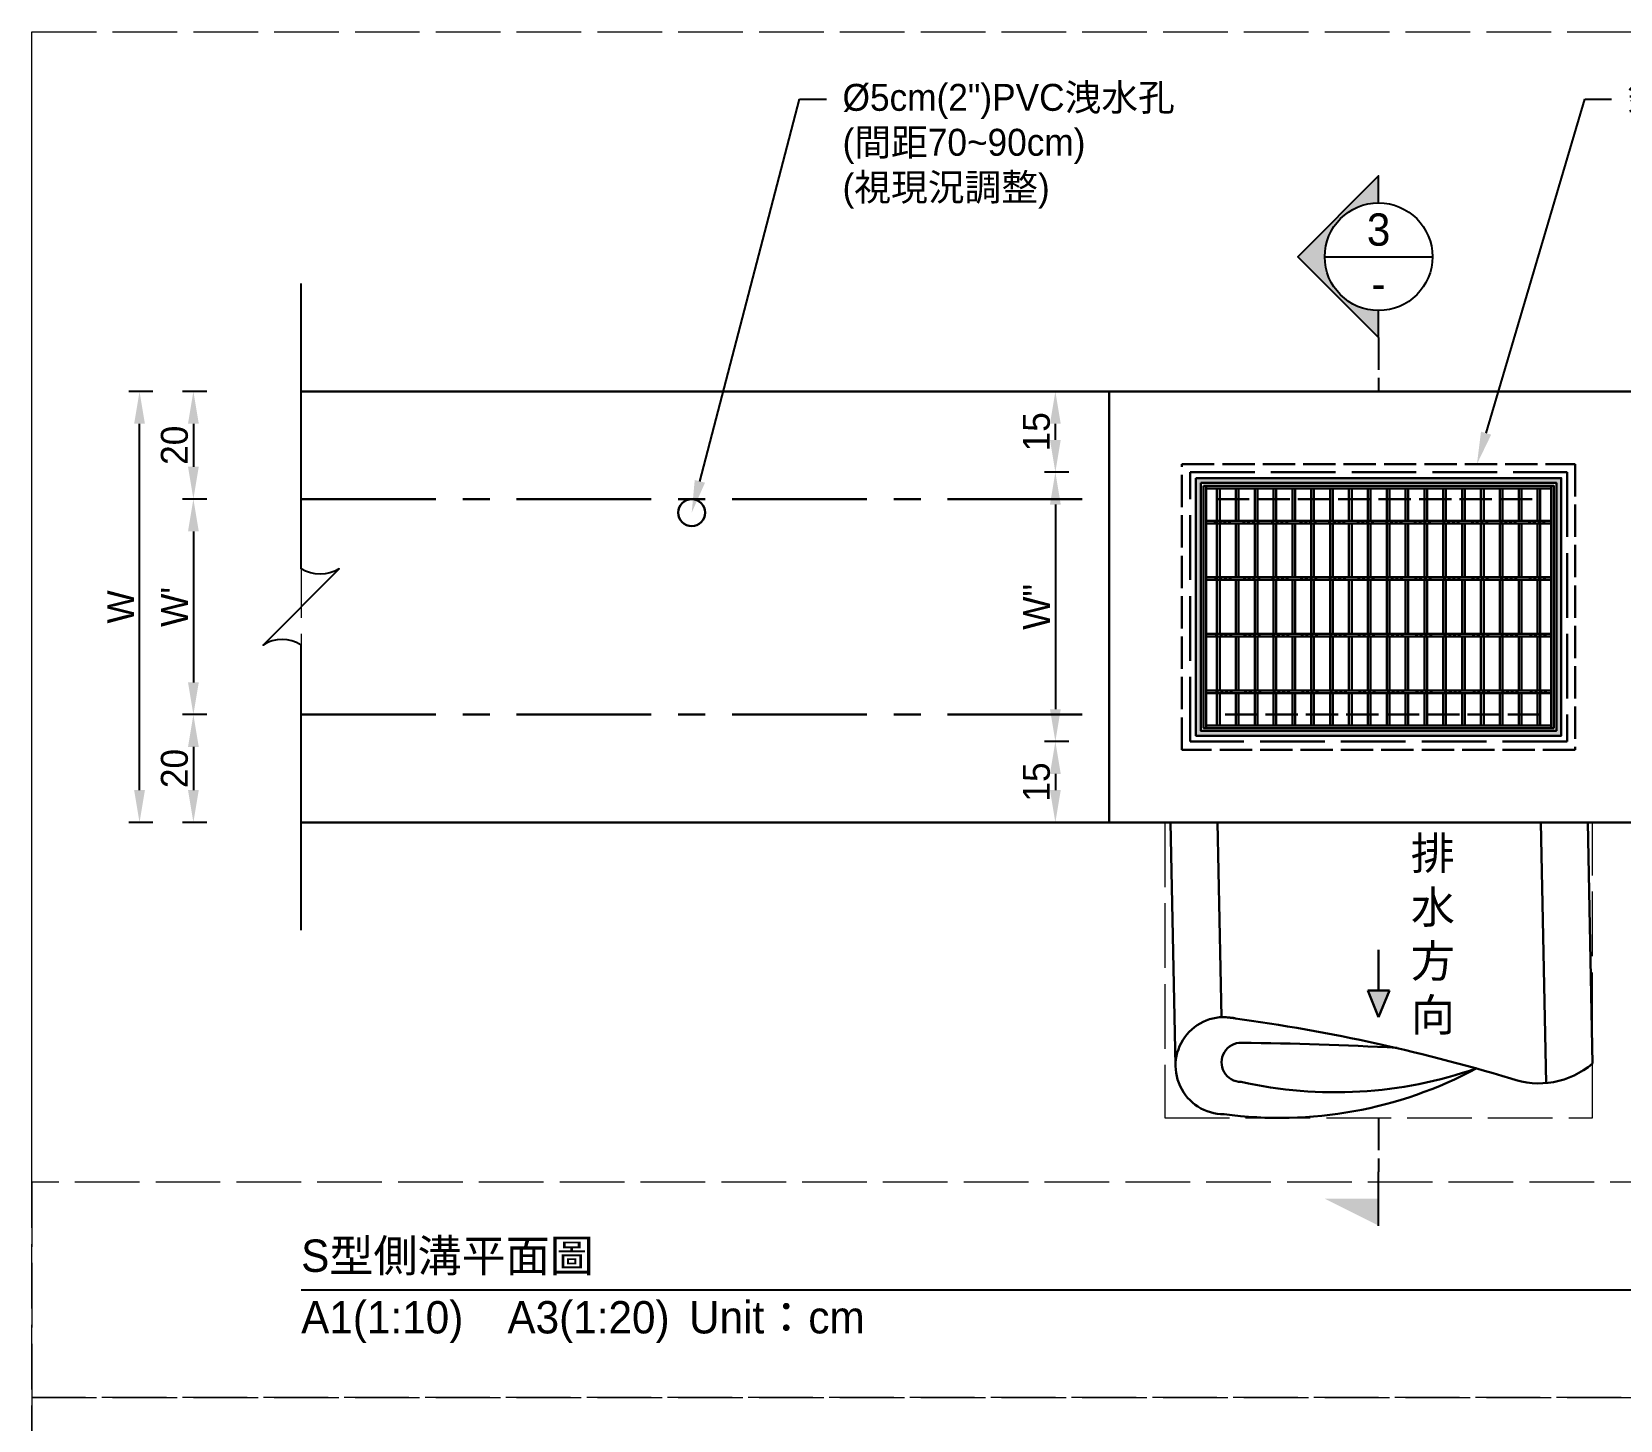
# Model space of a CAD drawing. Extents: x -6810 to 5075, y -2187 to 1200.
# Drawn here: x -1710 to -1415.2, y -914.7 to -657 of the extents above; entities that cross this region are included whole.
import ezdxf
from ezdxf import colors
from ezdxf.entities.mleader import LeaderData, LeaderLine
from ezdxf.math import Vec2, Vec3

# ---------------------------------------------------------------- set-up
doc = ezdxf.new("R2010")
doc.units = 0
doc.header["$MEASUREMENT"] = 0
doc.linetypes.add('ACAD_ISO02W100', pattern=[15, 12, -3])
doc.linetypes.add('CENTERX2', pattern=[4, 2.5, -0.5, 0.5, -0.5])
doc.layers.add('一、4.基本-隱藏', color=9, linetype='ACAD_ISO02W100', lineweight=20, plot=False)
doc.layers.add('三、1.文字-說明文字', color=2, linetype='Continuous')
doc.layers.add('三、3.文字-註解文字', color=2, linetype='Continuous')
for name, color, linetype, lineweight in [('二、2.繪圖-施作項目', 181, 'Continuous', 30), ('二、3.繪圖-排水流向', 170, 'Continuous', 30), ('二、6.繪圖-其他施作項目', 35, 'Continuous', 30)]:
    doc.layers.add(name, color=color, linetype=linetype, lineweight=lineweight)
doc.styles.add('次圖名(詳圖)', font='MS PGothic.ttf', dxfattribs={"height": 6})
doc.styles.add('註解文字(詳圖)', font='MS PGothic.ttf', dxfattribs={"height": 5})
doc.dimstyles.new('註解文字(詳圖)', dxfattribs={"dimtxt": 5, "dimasz": 6, "dimexe": 2, "dimexo": 5, "dimgap": 1, "dimtad": 2, "dimzin": 0, "dimdsep": 46, "dimtxsty": '註解文字(詳圖)', "dimcen": 0.1, "dimclrd": 144, "dimclre": 144, "dimclrt": 256, "dimadec": 0, "dimazin": 0, "dimtfac": 1, "dimtofl": 0, "dimtmove": 0, "dimatfit": 3, "dimfxlon": 1, "dimtolj": 1, "dimtzin": 0, "dimlwd": -1, "dimlwe": -1, "dimarcsym": 1})
pattern_1 = [(45, (-2665.3608, -560.0957), (-2.65165, 2.65165), []), (45, (-2664.477, -560.0957), (-2.65165, 2.65165), []), (45, (-2663.593, -560.0957), (-2.65165, 2.65165), []), (45, (-2662.709, -560.0957), (-2.65165, 2.65165), [])]

# ---------------------------------------------------------------- blocks, each defined once
blk = doc.blocks.new('*D121')
at = {"layer": 'Defpoints', "color": 0, "transparency": 16777216}
for p in [(-1660, -723.75), (-1680, -743.75), (-1660, -743.75)]:
    blk.add_point(p, dxfattribs=at)
at = {"layer": '三、3.文字-註解文字', "color": 144, "transparency": 16777216}
for p, q in [((-1677.5, -723.75), (-1682, -723.75)), ((-1680, -729.75), (-1680, -737.75)), ((-1677.5, -743.75), (-1682, -743.75))]:
    blk.add_line(p, q, dxfattribs=at)
for points in [[(-1681, -729.75), (-1679, -729.75), (-1680, -723.75)], [(-1681, -737.75), (-1679, -737.75), (-1680, -743.75)]]:
    blk.add_solid(points, dxfattribs=at)
at = {"layer": '三、3.文字-註解文字', "transparency": 16777216, "insert": (-1683.5, -733.75), "char_height": 5, "attachment_point": 5, "rotation": 90, "style": '註解文字(詳圖)'}
blk.add_mtext('\\A1;20', dxfattribs=at)
blk = doc.blocks.new('*D122')
at = {"layer": 'Defpoints', "color": 0, "transparency": 16777216}
for p in [(-1660, -743.75), (-1680, -783.75), (-1660, -783.75)]:
    blk.add_point(p, dxfattribs=at)
at = {"layer": '三、3.文字-註解文字', "color": 144, "transparency": 16777216}
for p, q in [((-1677.5, -743.75), (-1682, -743.75)), ((-1680, -749.75), (-1680, -777.75)), ((-1677.5, -783.75), (-1682, -783.75))]:
    blk.add_line(p, q, dxfattribs=at)
for points in [[(-1681, -749.75), (-1679, -749.75), (-1680, -743.75)], [(-1681, -777.75), (-1679, -777.75), (-1680, -783.75)]]:
    blk.add_solid(points, dxfattribs=at)
at = {"layer": '三、3.文字-註解文字', "transparency": 16777216, "insert": (-1683.5, -763.75), "char_height": 5, "attachment_point": 5, "rotation": 90, "style": '註解文字(詳圖)'}
blk.add_mtext("\\A1;W'", dxfattribs=at)
blk = doc.blocks.new('*D123')
at = {"layer": 'Defpoints', "color": 0, "transparency": 16777216}
for p in [(-1660, -783.75), (-1680, -803.75), (-1660, -803.75)]:
    blk.add_point(p, dxfattribs=at)
at = {"layer": '三、3.文字-註解文字', "color": 144, "transparency": 16777216}
for p, q in [((-1677.5, -783.75), (-1682, -783.75)), ((-1680, -789.75), (-1680, -797.75)), ((-1677.5, -803.75), (-1682, -803.75))]:
    blk.add_line(p, q, dxfattribs=at)
for points in [[(-1681, -789.75), (-1679, -789.75), (-1680, -783.75)], [(-1681, -797.75), (-1679, -797.75), (-1680, -803.75)]]:
    blk.add_solid(points, dxfattribs=at)
at = {"layer": '三、3.文字-註解文字', "transparency": 16777216, "insert": (-1683.5, -793.75), "char_height": 5, "attachment_point": 5, "rotation": 90, "style": '註解文字(詳圖)'}
blk.add_mtext('\\A1;20', dxfattribs=at)
blk = doc.blocks.new('排水流向')
at = {"layer": '二、3.繪圖-排水流向'}
h = blk.add_hatch(color=256, dxfattribs=at)
h.dxf.hatch_style = 1
h.paths.add_polyline_path([(0, 1), (0, -1), (2.5, 0)])
for points in [[(-3.75, 0), (0, 0)], [(0, 1), (0, -1)], [(2.5, 0), (0, 1)], [(2.5, 0), (0, -1)]]:
    blk.add_lwpolyline(points, dxfattribs=at)
blk = doc.blocks.new('*D295')
at = {"layer": 'Defpoints', "color": 0, "ltscale": 0.25, "transparency": 16777216}
for p in [(-1520, -723.75), (-1495, -723.75), (-1495, -738.75)]:
    blk.add_point(p, dxfattribs=at)
at = {"layer": '三、3.文字-註解文字', "color": 144, "ltscale": 0.25, "transparency": 16777216}
for p, q in [((-1517.5, -723.75), (-1522, -723.75)), ((-1520, -732.75), (-1520, -729.75)), ((-1517.5, -738.75), (-1522, -738.75))]:
    blk.add_line(p, q, dxfattribs=at)
for points in [[(-1521, -729.75), (-1519, -729.75), (-1520, -723.75)], [(-1521, -732.75), (-1519, -732.75), (-1520, -738.75)]]:
    blk.add_solid(points, dxfattribs=at)
at = {"layer": '三、3.文字-註解文字', "ltscale": 0.25, "transparency": 16777216, "insert": (-1523.5, -731.25), "char_height": 5, "attachment_point": 5, "rotation": 90, "style": '註解文字(詳圖)'}
blk.add_mtext('\\A1;15', dxfattribs=at)
blk = doc.blocks.new('*D296')
at = {"layer": 'Defpoints', "color": 0, "ltscale": 0.25, "transparency": 16777216}
for p in [(-1495, -738.75), (-1520, -788.75), (-1495, -788.75)]:
    blk.add_point(p, dxfattribs=at)
at = {"layer": '三、3.文字-註解文字', "color": 144, "ltscale": 0.25, "transparency": 16777216}
for p, q in [((-1517.5, -738.75), (-1522, -738.75)), ((-1520, -744.75), (-1520, -782.75)), ((-1517.5, -788.75), (-1522, -788.75))]:
    blk.add_line(p, q, dxfattribs=at)
for points in [[(-1521, -744.75), (-1519, -744.75), (-1520, -738.75)], [(-1521, -782.75), (-1519, -782.75), (-1520, -788.75)]]:
    blk.add_solid(points, dxfattribs=at)
at = {"layer": '三、3.文字-註解文字', "ltscale": 0.25, "transparency": 16777216, "insert": (-1523.5, -763.75), "char_height": 5, "attachment_point": 5, "rotation": 90, "style": '註解文字(詳圖)'}
blk.add_mtext('\\A1;W"', dxfattribs=at)
blk = doc.blocks.new('*D297')
at = {"layer": 'Defpoints', "color": 0, "ltscale": 0.25, "transparency": 16777216}
for p in [(-1495, -788.75), (-1520, -803.75), (-1495, -803.75)]:
    blk.add_point(p, dxfattribs=at)
at = {"layer": '三、3.文字-註解文字', "color": 144, "ltscale": 0.25, "transparency": 16777216}
for p, q in [((-1517.5, -788.75), (-1522, -788.75)), ((-1520, -794.75), (-1520, -797.75)), ((-1517.5, -803.75), (-1522, -803.75))]:
    blk.add_line(p, q, dxfattribs=at)
for points in [[(-1521, -794.75), (-1519, -794.75), (-1520, -788.75)], [(-1521, -797.75), (-1519, -797.75), (-1520, -803.75)]]:
    blk.add_solid(points, dxfattribs=at)
at = {"layer": '三、3.文字-註解文字', "ltscale": 0.25, "transparency": 16777216, "insert": (-1523.5, -796.25), "char_height": 5, "attachment_point": 5, "rotation": 90, "style": '註解文字(詳圖)'}
blk.add_mtext('\\A1;15', dxfattribs=at)
blk = doc.blocks.new('*D304')
at = {"layer": 'Defpoints', "color": 0, "ltscale": 0.25, "transparency": 16777216}
for p in [(-1690, -723.75), (-1660, -723.75), (-1660, -803.75)]:
    blk.add_point(p, dxfattribs=at)
at = {"layer": '三、3.文字-註解文字', "color": 144, "ltscale": 0.25, "transparency": 16777216}
for p, q in [((-1687.5, -723.75), (-1692, -723.75)), ((-1690, -797.75), (-1690, -729.75)), ((-1687.5, -803.75), (-1692, -803.75))]:
    blk.add_line(p, q, dxfattribs=at)
for points in [[(-1691, -729.75), (-1689, -729.75), (-1690, -723.75)], [(-1691, -797.75), (-1689, -797.75), (-1690, -803.75)]]:
    blk.add_solid(points, dxfattribs=at)
at = {"layer": '三、3.文字-註解文字', "ltscale": 0.25, "transparency": 16777216, "insert": (-1693.5, -763.75), "char_height": 5, "attachment_point": 5, "rotation": 90, "style": '註解文字(詳圖)'}
blk.add_mtext('\\A1;W', dxfattribs=at)

msp = doc.modelspace()

# ---------------------------------------------------------------- hatches: boundary and pattern name
at = {"layer": '三、3.文字-註解文字'}
h = msp.add_hatch(color=256, dxfattribs=at)
h.dxf.hatch_style = 1
h.paths.add_polyline_path([(-1460, -683.75), (-1475, -698.75), (-1460, -713.75), (-1460, -708.75, -0.4142136), (-1470, -698.75, -0.4142136), (-1460, -688.75)])
h = msp.add_hatch(color=256, dxfattribs=at)
h.dxf.hatch_style = 1
h.paths.add_polyline_path([(-1470, -873.602), (-1460, -878.602), (-1460, -873.602)])
at = {"layer": '二、6.繪圖-其他施作項目'}
h = msp.add_hatch(color=256, dxfattribs=at)
h.dxf.hatch_style = 1
h.paths.add_polyline_path([(-1493.9, -739.85), (-1493.9, -787.65), (-1426.1, -787.65), (-1426.1, -739.85)])
h.paths.add_polyline_path([(-1493, -740.75), (-1427, -740.75), (-1427, -786.75), (-1493, -786.75)], flags=16)
h.paths.add_polyline_path([(-1490, -743.75), (-1430, -743.75), (-1430, -783.75), (-1490, -783.75)], flags=0)
h = msp.add_hatch(dxfattribs=at)
h.set_pattern_fill('ANSI34', color=256, scale=5)
h.set_pattern_definition(pattern_1)
h.paths.add_polyline_path([(-1428, -747.75), (-1492, -747.75), (-1492, -748.25), (-1428, -748.25)])
h = msp.add_hatch(dxfattribs=at)
h.set_pattern_fill('ANSI34', color=256, scale=5)
h.set_pattern_definition(pattern_1)
h.paths.add_polyline_path([(-1428, -758.25), (-1492, -758.25), (-1492, -758.75), (-1428, -758.75)])
h = msp.add_hatch(dxfattribs=at)
h.set_pattern_fill('ANSI34', color=256, scale=5)
h.set_pattern_definition(pattern_1)
h.paths.add_polyline_path([(-1428, -768.75), (-1492, -768.75), (-1492, -769.25), (-1428, -769.25)])
h = msp.add_hatch(dxfattribs=at)
h.set_pattern_fill('ANSI34', color=256, scale=5)
h.set_pattern_definition(pattern_1)
h.paths.add_polyline_path([(-1428, -779.25), (-1492, -779.25), (-1492, -779.75), (-1428, -779.75)])

# ---------------------------------------------------------------- linework, layer by layer
at = {"layer": '一、4.基本-隱藏'}
for points in [[(-1710, -657), (-930, -657), (-930, -1164), (-1710, -1164)], [(-1710, -657), (-1210, -657), (-1210, -870.5), (-1710, -870.5)], [(-1510, -723.75), (-1660, -723.75), (-1660, -803.75), (-1510, -803.75)], [(-1499.698, -803.75), (-1499.698, -858.602), (-1420.302, -858.602), (-1420.302, -803.75)], [(-1210, -870.5), (-1710, -870.5), (-1710, -910.5), (-1210, -910.5)], [(-1310, -910.5), (-1710, -910.5), (-1710, -1124), (-1310, -1124)]]:
    msp.add_lwpolyline(points, close=True, dxfattribs=at)
at = {"layer": '三、3.文字-註解文字'}
for points in [[(-1460, -688.75), (-1460, -683.75), (-1475, -698.75), (-1460, -713.75), (-1460, -708.75)], [(-1470, -698.75), (-1450, -698.75)], [(-1460, -878.602), (-1460, -868.602)], [(-1660, -890.5), (-1260, -890.5)]]:
    msp.add_lwpolyline(points, dxfattribs=at)
msp.add_lwpolyline([(-1660, -823.75), (-1660, -770.821, 0.2828427), (-1667.071, -770.821), (-1652.929, -756.679, -0.2828427), (-1660, -756.679), (-1660, -703.75)], format="xyb", dxfattribs=at)
at = {"layer": '三、3.文字-註解文字', "linetype": 'ACAD_ISO02W100', "ltscale": 0.5}
for points in [[(-1460, -713.75), (-1460, -723.75)], [(-1460, -858.602), (-1460, -868.602)]]:
    msp.add_lwpolyline(points, dxfattribs=at)
at = {"layer": '三、3.文字-註解文字'}
msp.add_circle((-1460, -698.75), 10, dxfattribs=at)
at = {"layer": '二、2.繪圖-施作項目'}
msp.add_lwpolyline([(-1510, -723.75), (-1410, -723.75), (-1410, -803.75), (-1510, -803.75)], close=True, dxfattribs=at)
at = {"layer": '二、2.繪圖-施作項目', "linetype": 'ACAD_ISO02W100'}
msp.add_lwpolyline([(-1495, -738.75), (-1425, -738.75), (-1425, -788.75), (-1495, -788.75)], close=True, dxfattribs=at)
at = {"layer": '二、6.繪圖-其他施作項目'}
for points in [[(-1660, -723.75), (-1510, -723.75)], [(-1492.5, -741.25), (-1427.5, -741.25)], [(-1492.5, -741.25), (-1492.5, -786.25)], [(-1492, -741.25), (-1492, -786.25)], [(-1492, -741.75), (-1428, -741.75)], [(-1490, -741.75), (-1490, -747.75)], [(-1489.5, -741.75), (-1489.5, -747.75)], [(-1486.5, -741.75), (-1486.5, -747.75)], [(-1486, -741.75), (-1486, -747.75)], [(-1483, -741.75), (-1483, -747.75)], [(-1482.5, -741.75), (-1482.5, -747.75)], [(-1479.5, -741.75), (-1479.5, -747.75)], [(-1479, -741.75), (-1479, -747.75)], [(-1476, -741.75), (-1476, -747.75)], [(-1475.5, -741.75), (-1475.5, -747.75)], [(-1472.5, -741.75), (-1472.5, -747.75)], [(-1472, -741.75), (-1472, -747.75)], [(-1469, -741.75), (-1469, -747.75)], [(-1468.5, -741.75), (-1468.5, -747.75)], [(-1465.5, -741.75), (-1465.5, -747.75)], [(-1465, -741.75), (-1465, -747.75)], [(-1462, -741.75), (-1462, -747.75)], [(-1461.5, -741.75), (-1461.5, -747.75)], [(-1458.5, -741.75), (-1458.5, -747.75)], [(-1458, -741.75), (-1458, -747.75)], [(-1455, -741.75), (-1455, -747.75)], [(-1454.5, -741.75), (-1454.5, -747.75)], [(-1451.5, -741.75), (-1451.5, -747.75)], [(-1451, -741.75), (-1451, -747.75)], [(-1448, -741.75), (-1448, -747.75)], [(-1447.5, -741.75), (-1447.5, -747.75)], [(-1444.5, -741.75), (-1444.5, -747.75)], [(-1444, -741.75), (-1444, -747.75)], [(-1441, -741.75), (-1441, -747.75)], [(-1440.5, -741.75), (-1440.5, -747.75)], [(-1437.5, -741.75), (-1437.5, -747.75)], [(-1437, -741.75), (-1437, -747.75)], [(-1434, -741.75), (-1434, -747.75)], [(-1433.5, -741.75), (-1433.5, -747.75)], [(-1430.5, -741.75), (-1430.5, -747.75)], [(-1430, -741.75), (-1430, -747.75)], [(-1428, -741.25), (-1428, -786.25)], [(-1427.5, -741.25), (-1427.5, -786.25)], [(-1492, -747.75), (-1428, -747.75)], [(-1492, -748.25), (-1428, -748.25)], [(-1490, -748.25), (-1490, -758.25)], [(-1489.5, -748.25), (-1489.5, -758.25)], [(-1486.5, -748.25), (-1486.5, -758.25)], [(-1486, -748.25), (-1486, -758.25)], [(-1483, -748.25), (-1483, -758.25)], [(-1482.5, -748.25), (-1482.5, -758.25)], [(-1479.5, -748.25), (-1479.5, -758.25)], [(-1479, -748.25), (-1479, -758.25)], [(-1476, -748.25), (-1476, -758.25)], [(-1475.5, -748.25), (-1475.5, -758.25)], [(-1472.5, -748.25), (-1472.5, -758.25)], [(-1472, -748.25), (-1472, -758.25)], [(-1469, -748.25), (-1469, -758.25)], [(-1468.5, -748.25), (-1468.5, -758.25)], [(-1465.5, -748.25), (-1465.5, -758.25)], [(-1465, -748.25), (-1465, -758.25)], [(-1462, -748.25), (-1462, -758.25)], [(-1461.5, -748.25), (-1461.5, -758.25)], [(-1458.5, -748.25), (-1458.5, -758.25)], [(-1458, -748.25), (-1458, -758.25)], [(-1455, -748.25), (-1455, -758.25)], [(-1454.5, -748.25), (-1454.5, -758.25)], [(-1451.5, -748.25), (-1451.5, -758.25)], [(-1451, -748.25), (-1451, -758.25)], [(-1448, -748.25), (-1448, -758.25)], [(-1447.5, -748.25), (-1447.5, -758.25)], [(-1444.5, -748.25), (-1444.5, -758.25)], [(-1444, -748.25), (-1444, -758.25)], [(-1441, -748.25), (-1441, -758.25)], [(-1440.5, -748.25), (-1440.5, -758.25)], [(-1437.5, -748.25), (-1437.5, -758.25)], [(-1437, -748.25), (-1437, -758.25)], [(-1434, -748.25), (-1434, -758.25)], [(-1433.5, -748.25), (-1433.5, -758.25)], [(-1430.5, -748.25), (-1430.5, -758.25)], [(-1430, -748.25), (-1430, -758.25)], [(-1492, -758.25), (-1428, -758.25)], [(-1492, -758.75), (-1428, -758.75)], [(-1490, -758.75), (-1490, -768.75)], [(-1489.5, -758.75), (-1489.5, -768.75)], [(-1486.5, -758.75), (-1486.5, -768.75)], [(-1486, -758.75), (-1486, -768.75)], [(-1483, -758.75), (-1483, -768.75)], [(-1482.5, -758.75), (-1482.5, -768.75)], [(-1479.5, -758.75), (-1479.5, -768.75)], [(-1479, -758.75), (-1479, -768.75)], [(-1476, -758.75), (-1476, -768.75)], [(-1475.5, -758.75), (-1475.5, -768.75)], [(-1472.5, -758.75), (-1472.5, -768.75)], [(-1472, -758.75), (-1472, -768.75)], [(-1469, -758.75), (-1469, -768.75)], [(-1468.5, -758.75), (-1468.5, -768.75)], [(-1465.5, -758.75), (-1465.5, -768.75)], [(-1465, -758.75), (-1465, -768.75)], [(-1462, -758.75), (-1462, -768.75)], [(-1461.5, -758.75), (-1461.5, -768.75)], [(-1458.5, -758.75), (-1458.5, -768.75)], [(-1458, -758.75), (-1458, -768.75)], [(-1455, -758.75), (-1455, -768.75)], [(-1454.5, -758.75), (-1454.5, -768.75)], [(-1451.5, -758.75), (-1451.5, -768.75)], [(-1451, -758.75), (-1451, -768.75)], [(-1448, -758.75), (-1448, -768.75)], [(-1447.5, -758.75), (-1447.5, -768.75)], [(-1444.5, -758.75), (-1444.5, -768.75)], [(-1444, -758.75), (-1444, -768.75)], [(-1441, -758.75), (-1441, -768.75)], [(-1440.5, -758.75), (-1440.5, -768.75)], [(-1437.5, -758.75), (-1437.5, -768.75)], [(-1437, -758.75), (-1437, -768.75)], [(-1434, -758.75), (-1434, -768.75)], [(-1433.5, -758.75), (-1433.5, -768.75)], [(-1430.5, -758.75), (-1430.5, -768.75)], [(-1430, -758.75), (-1430, -768.75)], [(-1492, -768.75), (-1428, -768.75)], [(-1492, -769.25), (-1428, -769.25)], [(-1490, -769.25), (-1490, -779.25)], [(-1489.5, -769.25), (-1489.5, -779.25)], [(-1486.5, -769.25), (-1486.5, -779.25)], [(-1486, -769.25), (-1486, -779.25)], [(-1483, -769.25), (-1483, -779.25)], [(-1482.5, -769.25), (-1482.5, -779.25)], [(-1479.5, -769.25), (-1479.5, -779.25)], [(-1479, -769.25), (-1479, -779.25)], [(-1476, -769.25), (-1476, -779.25)], [(-1475.5, -769.25), (-1475.5, -779.25)], [(-1472.5, -769.25), (-1472.5, -779.25)], [(-1472, -769.25), (-1472, -779.25)], [(-1469, -769.25), (-1469, -779.25)], [(-1468.5, -769.25), (-1468.5, -779.25)], [(-1465.5, -769.25), (-1465.5, -779.25)], [(-1465, -769.25), (-1465, -779.25)], [(-1462, -769.25), (-1462, -779.25)], [(-1461.5, -769.25), (-1461.5, -779.25)], [(-1458.5, -769.25), (-1458.5, -779.25)], [(-1458, -769.25), (-1458, -779.25)], [(-1455, -769.25), (-1455, -779.25)], [(-1454.5, -769.25), (-1454.5, -779.25)], [(-1451.5, -769.25), (-1451.5, -779.25)], [(-1451, -769.25), (-1451, -779.25)], [(-1448, -769.25), (-1448, -779.25)], [(-1447.5, -769.25), (-1447.5, -779.25)], [(-1444.5, -769.25), (-1444.5, -779.25)], [(-1444, -769.25), (-1444, -779.25)], [(-1441, -769.25), (-1441, -779.25)], [(-1440.5, -769.25), (-1440.5, -779.25)], [(-1437.5, -769.25), (-1437.5, -779.25)], [(-1437, -769.25), (-1437, -779.25)], [(-1434, -769.25), (-1434, -779.25)], [(-1433.5, -769.25), (-1433.5, -779.25)], [(-1430.5, -769.25), (-1430.5, -779.25)], [(-1430, -769.25), (-1430, -779.25)], [(-1492, -779.25), (-1428, -779.25)], [(-1492, -779.75), (-1428, -779.75)], [(-1490, -779.75), (-1490, -785.75)], [(-1489.5, -779.75), (-1489.5, -785.75)], [(-1486.5, -779.75), (-1486.5, -785.75)], [(-1486, -779.75), (-1486, -785.75)], [(-1483, -779.75), (-1483, -785.75)], [(-1482.5, -779.75), (-1482.5, -785.75)], [(-1479.5, -779.75), (-1479.5, -785.75)], [(-1479, -779.75), (-1479, -785.75)], [(-1476, -779.75), (-1476, -785.75)], [(-1475.5, -779.75), (-1475.5, -785.75)], [(-1472.5, -779.75), (-1472.5, -785.75)], [(-1472, -779.75), (-1472, -785.75)], [(-1469, -779.75), (-1469, -785.75)], [(-1468.5, -779.75), (-1468.5, -785.75)], [(-1465.5, -779.75), (-1465.5, -785.75)], [(-1465, -779.75), (-1465, -785.75)], [(-1462, -779.75), (-1462, -785.75)], [(-1461.5, -779.75), (-1461.5, -785.75)], [(-1458.5, -779.75), (-1458.5, -785.75)], [(-1458, -779.75), (-1458, -785.75)], [(-1455, -779.75), (-1455, -785.75)], [(-1454.5, -779.75), (-1454.5, -785.75)], [(-1451.5, -779.75), (-1451.5, -785.75)], [(-1451, -779.75), (-1451, -785.75)], [(-1448, -779.75), (-1448, -785.75)], [(-1447.5, -779.75), (-1447.5, -785.75)], [(-1444.5, -779.75), (-1444.5, -785.75)], [(-1444, -779.75), (-1444, -785.75)], [(-1441, -779.75), (-1441, -785.75)], [(-1440.5, -779.75), (-1440.5, -785.75)], [(-1437.5, -779.75), (-1437.5, -785.75)], [(-1437, -779.75), (-1437, -785.75)], [(-1434, -779.75), (-1434, -785.75)], [(-1433.5, -779.75), (-1433.5, -785.75)], [(-1430.5, -779.75), (-1430.5, -785.75)], [(-1430, -779.75), (-1430, -785.75)], [(-1492.5, -786.25), (-1427.5, -786.25)], [(-1492, -785.75), (-1428, -785.75)], [(-1660, -803.75), (-1510, -803.75)], [(-1497.698, -848.898), (-1498.601, -803.75)], [(-1489.176, -839.896), (-1489.899, -803.75)], [(-1428.919, -852.126), (-1429.887, -803.75)], [(-1420.302, -848.516), (-1421.192, -803.75)]]:
    msp.add_lwpolyline(points, dxfattribs=at)
at = {"layer": '二、6.繪圖-其他施作項目', "linetype": 'ACAD_ISO02W100', "ltscale": 0.5}
for points in [[(-1496.5, -737.25), (-1423.5, -737.25), (-1423.5, -790.25), (-1496.5, -790.25)], [(-1490, -743.75), (-1430, -743.75), (-1430, -783.75), (-1490, -783.75)]]:
    msp.add_lwpolyline(points, close=True, dxfattribs=at)
at = {"layer": '二、6.繪圖-其他施作項目'}
for points in [[(-1493.9, -739.85), (-1426.1, -739.85), (-1426.1, -787.65), (-1493.9, -787.65)], [(-1493, -740.75), (-1427, -740.75), (-1427, -786.75), (-1493, -786.75)], [(-1492.5, -741.25), (-1427.5, -741.25), (-1427.5, -786.25), (-1492.5, -786.25)]]:
    msp.add_lwpolyline(points, close=True, dxfattribs=at)
at = {"layer": '二、6.繪圖-其他施作項目', "linetype": 'CENTERX2', "ltscale": 10}
for points in [[(-1660, -743.75), (-1510, -743.75)], [(-1660, -783.75), (-1510, -783.75)]]:
    msp.add_lwpolyline(points, dxfattribs=at)
at = {"layer": '二、6.繪圖-其他施作項目'}
for points in [[(-1441.863, -849.42, -0.1578495), (-1488.682, -857.913, -1.1409026), (-1486.339, -840.192)], [(-1488.682, -839.882, -0.0416835), (-1435.467, -851.289, 0.2681724), (-1420.302, -848.516, 0.2681724)], [(-1441.802, -849.387, -0.1399452), (-1485.514, -851.918, -1.0112817), (-1485.433, -844.646, -0.0106152), (-1456.584, -845.584)]]:
    msp.add_lwpolyline(points, format="xyb", dxfattribs=at)
msp.add_circle((-1587.5, -746.25), 2.5, dxfattribs=at)

# ---------------------------------------------------------------- block references
at = {"xscale": 2, "yscale": 2, "zscale": 2, "rotation": 270}
msp.add_blockref('排水流向', (-1460, -834.926), dxfattribs=at)

# ---------------------------------------------------------------- texts
at = {"layer": '三、1.文字-說明文字', "insert": (-1449.928, -824.802), "char_height": 6, "attachment_point": 5, "style": '註解文字(詳圖)'}
msp.add_mtext_dynamic_manual_height_columns('{\\fMS PGothic|b0|i0|c128|p34;排水方向}', width=6, gutter_width=30, heights=[0], dxfattribs=at)
at = {"layer": '三、3.文字-註解文字', "char_height": 6}
for s, width, gutter_width, insert, attachment_point, style in [('3', 6.60394, 25, (-1460, -693.75), 5, '註解文字(詳圖)'), ('-', 6.60394, 25, (-1460, -703.75), 5, '註解文字(詳圖)'), ('S{\\fMS PGothic|b0|i0|c128|p34;型側溝平面圖}', 131.94411, 15, (-1660, -884.5), 4, '次圖名(詳圖)'), ('A1(1:10)\u3000A3(1:20){\\fMS PGothic|b0|i0|c128|p34;^IUnit：cm}', 136.03259, 15, (-1660, -896.5), 4, '次圖名(詳圖)')]:
    msp.add_mtext_dynamic_manual_height_columns(s, width=width, gutter_width=gutter_width, heights=[0], dxfattribs=dict(at, insert=insert, attachment_point=attachment_point, style=style))

# ---------------------------------------------------------------- dimensions: what is measured, and where the dimension line sits
at = {"layer": '三、3.文字-註解文字', "ltscale": 0.25}
for base, p1, p2, text, picture, middle in [((-1690, -723.75), (-1660, -803.75), (-1660, -723.75), 'W', '*D304', (-1693.5, -763.75)), ((-1520, -723.75), (-1495, -738.75), (-1495, -723.75), '15', '*D295', (-1523.5, -731.25)), ((-1520, -788.75), (-1495, -738.75), (-1495, -788.75), 'W"', '*D296', (-1523.5, -763.75)), ((-1520, -803.75), (-1495, -788.75), (-1495, -803.75), '15', '*D297', (-1523.5, -796.25))]:
    dim = msp.add_linear_dim(base=base, p1=p1, p2=p2, angle=90, text=text, dimstyle='註解文字(詳圖)', dxfattribs=at)
    dim.commit()
    dim.dimension.update_dxf_attribs({"geometry": picture, "text_midpoint": middle})
at = {"layer": '三、3.文字-註解文字'}
for base, p1, p2, text, picture, middle in [((-1680, -743.75), (-1660, -723.75), (-1660, -743.75), '20', '*D121', (-1683.5, -733.75)), ((-1680, -783.75), (-1660, -743.75), (-1660, -783.75), "W'", '*D122', (-1683.5, -763.75)), ((-1680, -803.75), (-1660, -783.75), (-1660, -803.75), '20', '*D123', (-1683.5, -793.75))]:
    dim = msp.add_linear_dim(base=base, p1=p1, p2=p2, angle=90, text=text, dimstyle='註解文字(詳圖)', dxfattribs=at)
    dim.commit()
    dim.dimension.update_dxf_attribs({"geometry": picture, "text_midpoint": middle})

# ---------------------------------------------------------------- leaders
ml = msp.add_multileader_mtext('Standard', dxfattribs=at)
ml.set_content('{\\fMS PGothic|b0|i0|c128|p34;%%C5cm(2")PVC洩水孔}\\P{\\fMS PGothic|b0|i0|c128|p34;(間距70~90cm)\\P(視現況調整)}', color=256, style='註解文字(詳圖)')
ml.set_leader_properties(color=144, linetype='ByLayer', lineweight=-1)
ml.build(insert=Vec2(0, 0))
ml.multileader.update_dxf_attribs({"dogleg_length": 5, "arrow_head_size": 6})
ctx = ml.context
ctx.base_point, ctx.char_height, ctx.arrow_head_size, ctx.landing_gap_size, ctx.plane_origin = Vec3(-1562.5, -669.5), 5, 6, 3, Vec3(-1587.5, -757)
notes = []
notes.append((ctx, [(0, (1, 1, 0), (-1567.5, -669.5), (1, 0), 5, [(0, [(-1587.5, -746.25)], 0, [])])]))
ctx.mtext.insert, ctx.mtext.flow_direction = Vec3(-1559.5, -666.673), 5
ml = msp.add_multileader_mtext('Standard', dxfattribs=at)
ml.set_content('鍍鋅格柵框蓋詳', color=256, style='註解文字(詳圖)')
ml.set_leader_properties(color=144, linetype='ByLayer', lineweight=-1)
ml.build(insert=Vec2(0, 0))
ml.multileader.update_dxf_attribs({"dogleg_length": 5, "arrow_head_size": 6})
ctx = ml.context
ctx.base_point, ctx.char_height, ctx.arrow_head_size, ctx.landing_gap_size, ctx.plane_origin = Vec3(-1416.75, -669.5), 5, 6, 3, Vec3(-1441.75, -748)
notes.append((ctx, [(0, (1, 1, 0), (-1421.75, -669.5), (1, 0), 5, [(0, [(-1441.75, -737.25)], 0, [])])]))
ctx.mtext.insert, ctx.mtext.flow_direction = Vec3(-1413.75, -666.645), 5
for ctx, leaders in notes:
    for number, flags, end, landing, length, lines in leaders:
        leader = LeaderData()
        leader.index, (leader.has_last_leader_line, leader.has_dogleg_vector, leader.attachment_direction) = number, flags
        leader.last_leader_point, leader.dogleg_vector, leader.dogleg_length = Vec3(end), Vec3(landing), length
        for number, points, colour, breaks in lines:
            line = LeaderLine()
            line.index, line.vertices, line.color, line.breaks = number, Vec3.list(points), colors.encode_raw_color(colour), breaks
            leader.lines.append(line)
        ctx.leaders.append(leader)

doc.saveas('drawing.dxf')
